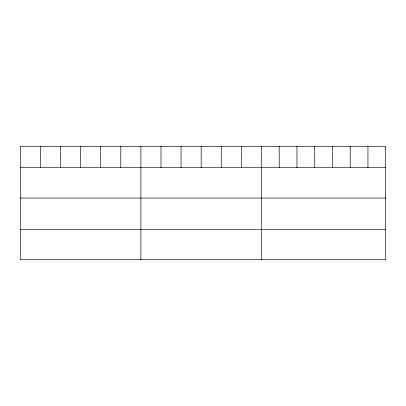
<?xml version="1.0" encoding="UTF-8"?>
<svg xmlns="http://www.w3.org/2000/svg" width="406" height="406" viewBox="0 0 406 406"><rect width="100%" height="100%" fill="white"/><g stroke="black" fill="none" stroke-linecap="round" stroke-linejoin="round"><path stroke-width="0.61" d="M385.7 167.698L385.7 259.703L20.3 259.703L20.3 146.297L385.7 146.297L385.7 167.698L20.3 167.698M20.3 198.057L385.7 198.057M20.3 229.339L385.7 229.339M367.953 146.297L367.953 167.698M350.205 146.297L350.205 167.698M332.458 146.297L332.458 167.698M314.706 146.297L314.706 167.698M296.959 146.297L296.959 167.698M279.211 146.297L279.211 167.698M261.464 146.297L261.464 259.703M241.367 146.297L241.367 167.698M221.27 146.297L221.27 167.698M201.173 146.297L201.173 167.698M181.076 146.297L181.076 167.698M160.979 146.297L160.979 167.698M140.882 146.297L140.882 259.703M120.785 146.297L120.785 167.698M100.688 146.297L100.688 167.698M80.591 146.297L80.591 167.698M60.494 146.297L60.494 167.698M40.397 146.297L40.397 167.698"/></g></svg>
